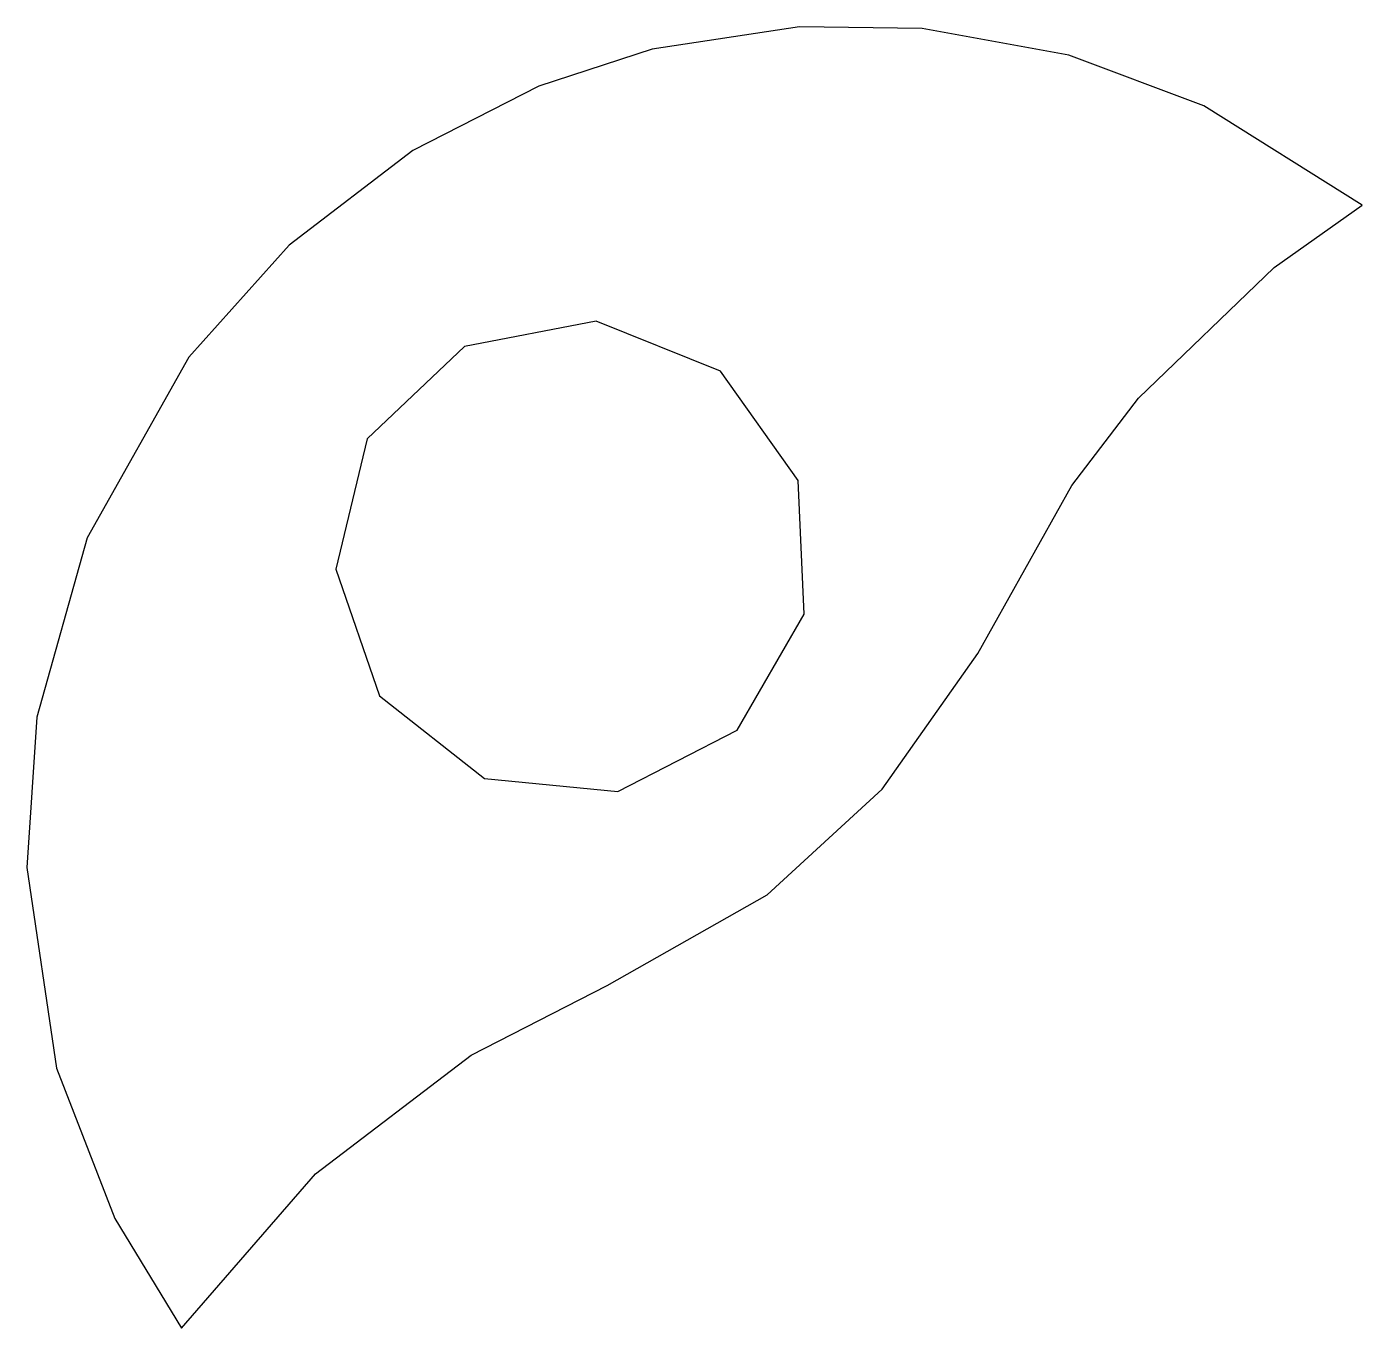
# Model space of a CAD drawing. Header units: millimetres. Extents: x 18196.7 to 18220.5, y -10216.5 to -10193.2.
import ezdxf

# ---------------------------------------------------------------- set-up
doc = ezdxf.new("R2010")
doc.units = ezdxf.units.MM
doc.layers.add('0颜色覆盖', color=7, linetype='Continuous')
doc.layers.add('25', color=6, linetype='Continuous')

msp = doc.modelspace()

# ---------------------------------------------------------------- linework, layer by layer
at = {"layer": '0颜色覆盖'}
msp.add_lwpolyline([(18199.437, -10216.46), (18201.834, -10213.7), (18204.619, -10211.577), (18207.049, -10210.335), (18209.905, -10208.712), (18211.961, -10206.827), (18213.674, -10204.401), (18215.351, -10201.401), (18216.544, -10199.836), (18218.967, -10197.503), (18220.544, -10196.389), (18217.709, -10194.611), (18215.3, -10193.709), (18212.676, -10193.231), (18210.487, -10193.199), (18207.853, -10193.599), (18205.824, -10194.259), (18203.573, -10195.41), (18201.365, -10197.101), (18199.568, -10199.107), (18197.751, -10202.334), (18196.854, -10205.539), (18196.672, -10208.228), (18197.206, -10211.813), (18198.247, -10214.501), (18199.437, -10216.46)], close=True, dxfattribs=at)
at = {"layer": '25', "elevation": 5.525}
msp.add_lwpolyline([(18204.498, -10198.913), (18202.76, -10200.564), (18202.196, -10202.891), (18202.976, -10205.155), (18204.857, -10206.637), (18207.24, -10206.867), (18209.37, -10205.772), (18210.57, -10203.7), (18210.459, -10201.308), (18209.072, -10199.356), (18206.85, -10198.463), (18204.498, -10198.913)], close=True, dxfattribs=at)

doc.saveas('drawing.dxf')
